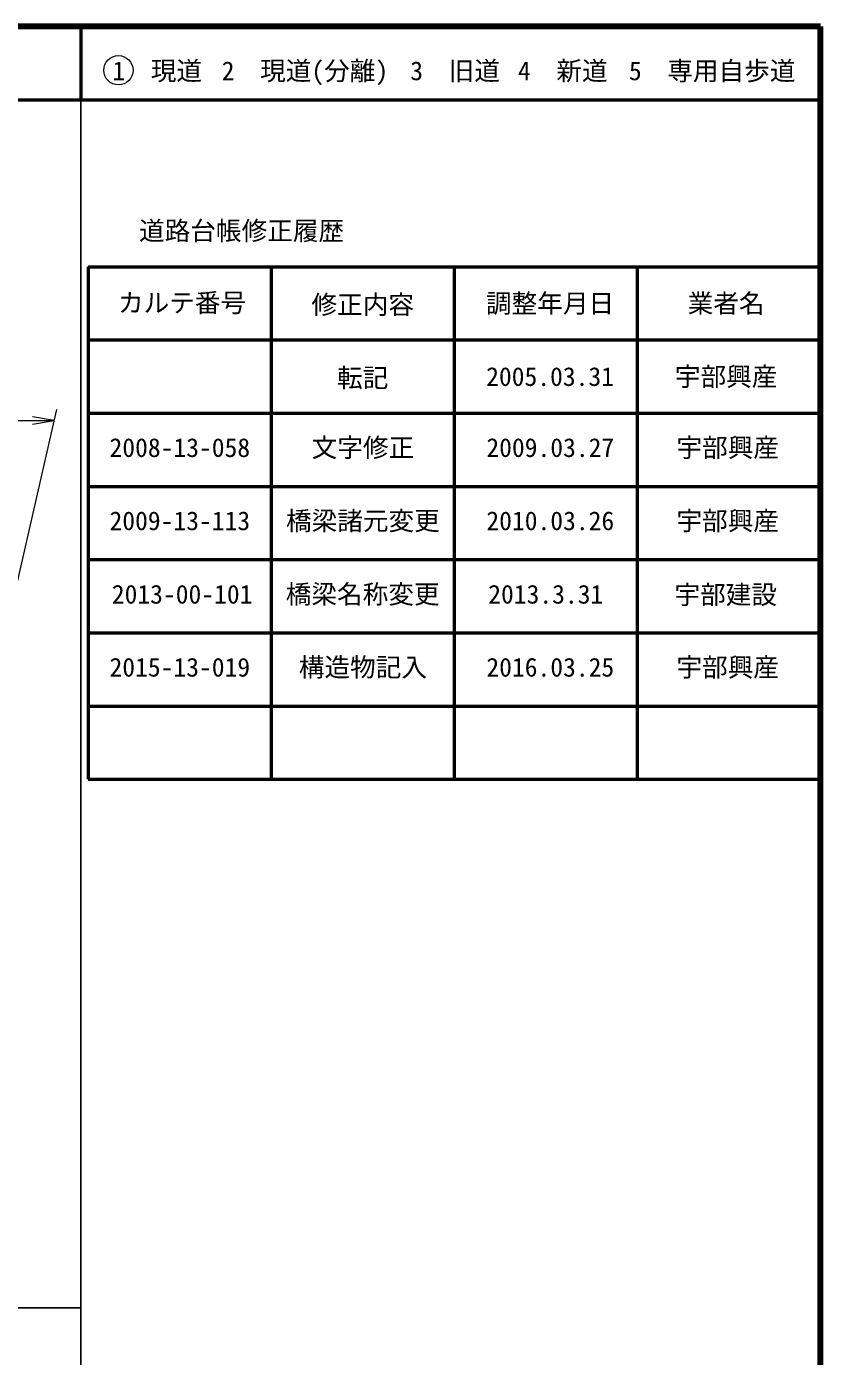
# Model space of a CAD drawing. Units: millimetres, scale not verified. Extents: x 40000 to 680000, y 20000 to 380000.
# Drawn here: x 571612 to 680000, y 198357 to 380000 of the extents above; entities that cross this region are included whole.
import ezdxf
from ezdxf.enums import TextEntityAlignment as Align

# ---------------------------------------------------------------- set-up
doc = ezdxf.new("R2010")
doc.units = ezdxf.units.MM
doc.header["$LTSCALE"] = 1000
for name, color, linetype, lineweight in [('M-TTL', 2, 'Continuous', 140), ('M-TTL-BAND', 7, 'Continuous', 25), ('M-TTL-FRAM', 2, 'Continuous', 50), ('M-TTL-LINE', 7, 'Continuous', 50), ('M-TTL-TXT', 7, 'Continuous', 13), ('M-WORK', 1, 'Continuous', 13)]:
    doc.layers.add(name, color=color, linetype=linetype, lineweight=lineweight)
doc.styles.add('ＭＳ ゴシック', font='')
doc.styles.get('ＭＳ ゴシック').set_extended_font_data('MS Gothic')

# ---------------------------------------------------------------- blocks, each defined once
blk = doc.blocks.new('open_arrow')
at = {"color": 0, "linetype": 'Continuous', "lineweight": -2}
blk.add_lwpolyline([(7.5, 1.25), (0, 0), (7.5, -1.25)], dxfattribs=at)

msp = doc.modelspace()

# ---------------------------------------------------------------- linework, layer by layer
at = {"layer": 'M-TTL'}
for p, q in [((680000, 380000), (40000, 380000)), ((680000, 20000), (680000, 380000))]:
    msp.add_line(p, q, dxfattribs=at)
at = {"layer": 'M-TTL-BAND'}
for p, q in [((579000, 20000), (579000, 370000)), ((40000, 205000), (579000, 205000))]:
    msp.add_line(p, q, dxfattribs=at)
at = {"layer": 'M-TTL-FRAM'}
for p, q in [((580000, 347197), (580000, 277197)), ((580000, 347197), (680000, 347197)), ((580000, 277197), (680000, 277197))]:
    msp.add_line(p, q, dxfattribs=at)
at = {"layer": 'M-TTL-LINE'}
for p, q in [((579000, 380000), (579000, 370000)), ((40000, 370000), (680000, 370000)), ((605000, 347197), (605000, 277197)), ((630000, 347197), (630000, 277197)), ((655000, 347197), (655000, 277197)), ((580000, 337197), (680000, 337197)), ((580000, 327197), (680000, 327197)), ((580000, 317197), (680000, 317197)), ((580000, 307197), (680000, 307197)), ((580000, 297197), (680000, 297197)), ((580000, 287197), (680000, 287197))]:
    msp.add_line(p, q, dxfattribs=at)
at = {"layer": 'M-TTL-TXT'}
msp.add_circle((584147, 374034), 2000, dxfattribs=at)
at = {"layer": 'M-WORK'}
for p, q in [((563557, 274422), (575737, 327681)), ((538797, 326181), (575394, 326181))]:
    msp.add_line(p, q, dxfattribs=at)

# ---------------------------------------------------------------- block references
at = {"layer": 'M-WORK', "xscale": 400, "yscale": 400, "rotation": 180}
msp.add_blockref('open_arrow', (575394, 326181), dxfattribs=at)

# ---------------------------------------------------------------- texts
at = {"layer": 'M-TTL-TXT', "style": 'ＭＳ ゴシック'}
for s, p in [('1\u3000現道', (589448, 373958)), ('2\u3000現道(分離)', (609619, 373958)), ('3\u3000旧道', (630121, 373958)), ('4\u3000新道', (644824, 373958)), ('5\u3000専用自歩道', (665228, 373958)), ('道路台帳修正履歴', (600968, 352113)), ('カルテ番号', (592839, 342277)), ('修正内容', (617509, 342023)), ('調整年月日', (643089, 342197)), ('業者名', (667134, 342197)), ('転記', (617509, 332023)), ('2005.03.31', (643089, 332197)), ('宇部興産', (667134, 332197))]:
    msp.add_text(s, height=2566, dxfattribs=at).set_placement(p, align=Align.MIDDLE_CENTER)
for s, p in [('2008-13-058', (592533, 320442)), ('文字修正', (617533, 320442)), ('2009-13-113', (592533, 310442)), ('橋梁諸元変更', (617533, 310442)), ('橋梁名称変更', (617500, 300414)), ('2013.3.31', (642500, 300414)), ('宇部建設', (667077, 300357)), ('2015-13-019', (592533, 290442)), ('構造物記入', (617533, 290442))]:
    msp.add_text(s, height=2566, dxfattribs=at).set_placement(p, align=Align.BOTTOM_CENTER)
for s, p in [('2009.03.27', (634390, 320442)), ('宇部興産', (660346, 320442)), ('2010.03.26', (634390, 310442)), ('宇部興産', (660346, 310442)), ('2013-00-101', (583248, 300414)), ('2016.03.25', (634390, 290442)), ('宇部興産', (660346, 290442))]:
    msp.add_text(s, height=2566, dxfattribs=at).set_placement(p, align=Align.BOTTOM_LEFT)

doc.saveas('drawing.dxf')
